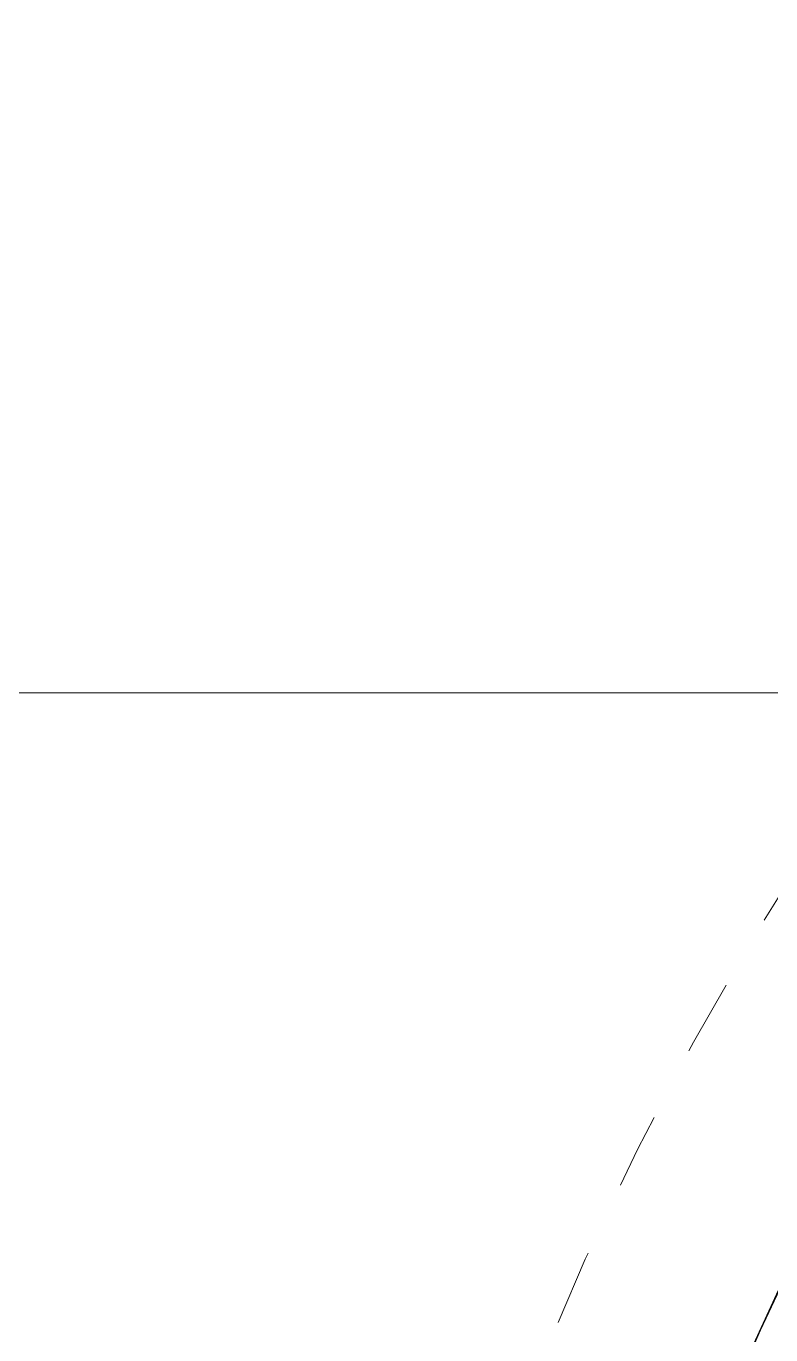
# Model space of a CAD drawing. Header units: millimetres. Extents: x -50460 to 50460, y -35640 to 35640.
# Drawn here: x -33439.89 to -33430.02, y 21355.93 to 21373.29 of the extents above; entities that cross this region are included whole.
import ezdxf

# ---------------------------------------------------------------- set-up
doc = ezdxf.new("R2010")
doc.units = ezdxf.units.MM
doc.linetypes.add('双点画线', pattern=[22, 12, -2, 2, -2, 2, -2])
doc.linetypes.add('虚线', pattern=[2, 1, -1])
for name, color, linetype, lineweight in [('7', 30, '双点画线', 18), ('EB0', 7, 'Continuous', 15), ('尺寸线层', 4, 'Continuous', 18), ('粗实线层_1', 7, 'Continuous', 15), ('细实线层', 3, 'Continuous', 18), ('虚线层', 100, '虚线', 18)]:
    doc.layers.add(name, color=color, linetype=linetype, lineweight=lineweight)

# ---------------------------------------------------------------- blocks, each defined once
blk = doc.blocks.new('*X209')
at = {"layer": '细实线层'}
blk.add_line((540.0000000000073, 120), (-539.9999999999854, 120), dxfattribs=at)
blk = doc.blocks.new('*X930')
at = {"layer": '虚线层', "linetype": '虚线', "lineweight": 18}
for radius, start, end in [(42.49999999999999, 109.7499227956501, 180.0000198478502), (40, 0, 180.0000198478428), (40.00000000000001, 91.41506491663665, 180.0000198478558)]:
    blk.add_arc((42.5, 42.5), radius, start, end, dxfattribs=at)
blk = doc.blocks.new('*X926')
at = {"layer": '粗实线层_1'}
blk.add_blockref('*X930', (8.5, -42.5), dxfattribs=at)
blk = doc.blocks.new('*X856')
at = {"layer": 'EB0'}
blk.add_blockref('*X926', (774.9999999998981, -257.283876292433), dxfattribs=at)
blk = doc.blocks.new('*X805')
at = {"layer": '尺寸线层'}
blk.add_blockref('*X856', (-1514.999999999978, 819.7834044954434), dxfattribs=at)

msp = doc.modelspace()

# ---------------------------------------------------------------- block references
at = {"layer": '7'}
msp.add_blockref('*X209', (-33769.74217485108, 21244.44460688281), dxfattribs=at)

# ---------------------------------------------------------------- next in the draw order: block references
at = {"layer": '尺寸线层'}
msp.add_blockref('*X805', (-32704.74217485111, 20776.94507927555), dxfattribs=at)

doc.saveas('drawing.dxf')
